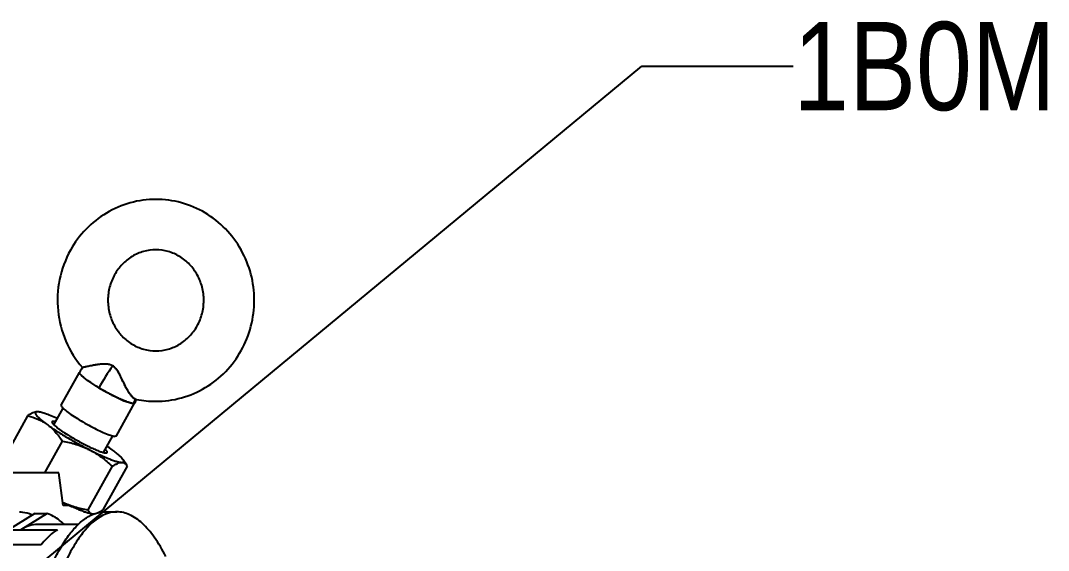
# Model space of a CAD drawing. Header units: millimetres. Extents: x 0 to 841, y 0 to 594.
# Drawn here: x 299.88 to 340.59, y 247.28 to 268.27 of the extents above; entities that cross this region are included whole.
import ezdxf

# ---------------------------------------------------------------- set-up
doc = ezdxf.new("R2010")
doc.units = ezdxf.units.MM
doc.header["$LTSCALE"] = 46.255
doc.layers.get('0').update_dxf_attribs({"linetype": 'CONTINUOUS'})
for name, color, linetype in [('AXIS', 7, 'CONTINUOUS'), ('PRT_CURVE', 7, 'CONTINUOUS'), ('PRT_SURFACE', 7, 'CONTINUOUS')]:
    doc.layers.add(name, color=color, linetype=linetype)
doc.styles.get("Standard").update_dxf_attribs({"font": 'txt', "width": 0.85})
doc.styles.add('TEXTSTYLE_2', font='txt', dxfattribs={"width": 0.85})
doc.dimstyles.get("Standard").update_dxf_attribs({"dimtxt": 3.5, "dimasz": 3.5, "dimexe": 1.5, "dimexo": 1, "dimtad": 1, "dimtxsty": 'STANDARD', "dimcen": 0.09, "dimadec": 0, "dimazin": 0, "dimtol": 1, "dimtp": 0.01, "dimtm": 0.01, "dimtfac": 1, "dimtofl": 0, "dimtmove": 0, "dimatfit": 3, "dimfxl": 1, "dimtolj": 1, "dimarcsym": 0})

msp = doc.modelspace()

# ---------------------------------------------------------------- linework, layer by layer
at = {"color": 7, "linetype": 'CONTINUOUS'}
for p, q in [((302.329, 254.519), (302.288, 254.455)), ((302.352, 254.525), (302.336, 254.521)), ((302.353, 254.525), (302.352, 254.525)), ((302.632, 254.583), (302.353, 254.525)), ((301.488, 253.029), (302.212, 254.328)), ((302.243, 254.382), (302.212, 254.328)), ((302.288, 254.455), (302.243, 254.382)), ((302.559, 253.991), (302.554, 253.994)), ((301.198, 252.252), (301.564, 252.908)), ((303.671, 251.812), (304.396, 253.111)), ((304.35, 253.095), (304.446, 253.268)), ((304.396, 253.111), (304.35, 253.095)), ((304.396, 253.111), (304.426, 253.166)), ((304.426, 253.166), (304.462, 253.24)), ((304.462, 253.24), (304.473, 253.262)), ((300.156, 252.61), (299.194, 250.885)), ((303.163, 251.157), (303.528, 251.812)), ((301.53, 251.61), (300.83, 250.355)), ((304.08, 250.648), (303.944, 250.867)), ((303.502, 250.61), (302.54, 248.885)), ((304.1, 250.61), (303.137, 248.885)), ((304.078, 250.651), (304.1, 250.61)), ((301.392, 250.355), (297.855, 250.355)), ((301.56, 249.056), (301.392, 250.355)), ((301.826, 249.056), (301.56, 249.056)), ((300.442, 248.744), (299.404, 248.098)), ((300.925, 248.744), (299.887, 248.098)), ((300.442, 248.744), (300.925, 248.744)), ((302.66, 248.664), (302.66, 248.741)), ((299.404, 248.098), (301.335, 248.098)), ((302.172, 248.305), (300.555, 248.305)), ((300.695, 247.498), (299.246, 247.498))]:
    msp.add_line(p, q, dxfattribs=at)
for centre, radius, start, end in [((304.537, 245.342), 9.436, 101.0122, 101.6522), ((303.874, 248.757), 5.957, 100.3753, 101.0256), ((311.105, 249.188), 9.303, 144.5341, 150.848), ((303.249, 252.635), 2.027, 94.5, 95.1321), ((303.228, 252.91), 1.752, 93.1398, 94.5236), ((307.868, 261.904), 9.533, 239.1536, 242.4936), ((311.434, 257.47), 8.276, 205.1087, 205.9446), ((307.391, 260.989), 8.501, 242.5002, 243.4808), ((306.974, 260.152), 7.566, 243.4721, 244.3766), ((306.53, 259.222), 6.535, 244.3621, 245.3406), ((306.014, 258.089), 5.29, 245.3075, 246.6839), ((306.249, 254.869), 2.474, 209.5664, 210.5612), ((305.284, 254.247), 1.326, 215.5322, 217.1433), ((305.5, 256.889), 3.985, 246.6409, 248.2208), ((305.09, 255.857), 2.874, 248.1681, 249.9755), ((305.238, 256.998), 3.815, 257.7856, 258.0142), ((305.238, 256.997), 3.814, 258.0142, 258.4199), ((305.237, 256.996), 3.812, 258.4322, 269.9816), ((299.244, 245.411), 7.237, 53.9874, 55.892)]:
    msp.add_arc(centre, radius, start, end, dxfattribs=at)
for points, knots in [([(305.236, 261.184), (304.895, 261.184), (304.208, 261.09), (303.253, 260.681), (302.437, 260.033), (302.021, 259.472), (301.853, 259.171)], [0, 0, 0, 0, 0.248688, 0.497991, 0.748367, 1, 1, 1, 1]), ([(308.619, 255.197), (308.787, 255.498), (309.047, 256.149), (309.178, 257.191), (309.044, 258.232), (308.652, 259.203), (308.028, 260.04), (307.213, 260.684), (306.261, 261.091), (305.576, 261.184), (305.236, 261.184)], [0, 0, 0, 0, 0.125602, 0.251515, 0.377427, 0.503021, 0.628073, 0.752504, 0.876404, 1, 1, 1, 1]), ([(301.853, 259.171), (301.652, 258.81), (301.359, 258.019), (301.296, 256.761), (301.611, 255.542), (302.059, 254.83), (302.329, 254.519)], [0, 0, 0, 0, 0.249978, 0.500563, 0.750835, 1, 1, 1, 1]), ([(305.236, 259.184), (305.073, 259.184), (304.744, 259.139), (304.285, 258.94), (303.887, 258.622), (303.683, 258.346), (303.6, 258.197)], [0, 0, 0, 0, 0.244304, 0.491355, 0.743057, 1, 1, 1, 1]), ([(306.872, 256.171), (306.957, 256.323), (307.089, 256.653), (307.156, 257.181), (307.09, 257.709), (306.896, 258.2), (306.588, 258.62), (306.189, 258.939), (305.729, 259.138), (305.399, 259.184), (305.236, 259.184)], [0, 0, 0, 0, 0.127457, 0.256125, 0.384803, 0.512273, 0.637597, 0.760367, 0.880856, 1, 1, 1, 1]), ([(303.6, 258.197), (303.515, 258.044), (303.383, 257.714), (303.316, 257.186), (303.382, 256.658), (303.576, 256.167), (303.884, 255.748), (304.282, 255.428), (304.743, 255.229), (305.073, 255.184), (305.236, 255.184)], [0, 0, 0, 0, 0.127457, 0.256125, 0.384803, 0.512273, 0.637597, 0.760367, 0.880856, 1, 1, 1, 1]), ([(305.236, 255.184), (305.399, 255.184), (305.728, 255.229), (306.187, 255.427), (306.585, 255.745), (306.789, 256.021), (306.872, 256.171)], [0, 0, 0, 0, 0.244304, 0.491355, 0.743057, 1, 1, 1, 1]), ([(305.236, 253.184), (305.577, 253.184), (306.264, 253.277), (307.219, 253.686), (308.035, 254.334), (308.451, 254.895), (308.619, 255.197)], [0, 0, 0, 0, 0.248688, 0.497991, 0.748367, 1, 1, 1, 1]), ([(302.336, 254.521), (302.335, 254.521), (302.333, 254.52), (302.33, 254.52), (302.329, 254.519)], [0, 0, 0, 0, 0.39953, 1, 1, 1, 1]), ([(302.917, 254.635), (302.907, 254.634), (302.868, 254.628), (302.83, 254.621), (302.801, 254.616)], [0, 0, 0, 0, 0.255709, 1, 1, 1, 1]), ([(303.068, 254.654), (303.055, 254.653), (303.004, 254.648), (302.954, 254.641), (302.917, 254.635)], [0, 0, 0, 0, 0.254783, 1, 1, 1, 1]), ([(303.528, 254.586), (303.488, 254.61), (303.4, 254.645), (303.307, 254.657), (303.261, 254.659)], [0, 0, 0, 0, 0.502542, 1, 1, 1, 1]), ([(303.808, 254.235), (303.773, 254.303), (303.718, 254.403), (303.62, 254.52), (303.56, 254.566), (303.528, 254.586)], [0, 0, 0, 0, 0.503516, 0.752873, 1, 1, 1, 1]), ([(302.554, 253.994), (302.5, 254.032), (302.408, 254.1), (302.306, 254.185), (302.249, 254.245), (302.22, 254.281), (302.205, 254.315), (302.212, 254.328)], [0, 0, 0, 0, 0.40065, 0.705617, 0.818321, 0.903824, 1, 1, 1, 1]), ([(303.94, 253.958), (303.93, 253.981), (303.886, 254.074), (303.843, 254.166), (303.808, 254.235)], [0, 0, 0, 0, 0.2473, 1, 1, 1, 1]), ([(302.981, 253.72), (302.942, 253.743), (302.799, 253.829), (302.659, 253.92), (302.559, 253.991)], [0, 0, 0, 0, 0.268525, 1, 1, 1, 1]), ([(304.098, 253.648), (304.089, 253.664), (304.052, 253.73), (304.018, 253.797), (303.992, 253.849)], [0, 0, 0, 0, 0.241553, 1, 1, 1, 1]), ([(304.206, 253.477), (304.198, 253.487), (304.168, 253.531), (304.14, 253.576), (304.119, 253.611)], [0, 0, 0, 0, 0.237837, 1, 1, 1, 1]), ([(304.331, 253.331), (304.322, 253.339), (304.285, 253.375), (304.252, 253.415), (304.228, 253.447)], [0, 0, 0, 0, 0.223656, 1, 1, 1, 1]), ([(304.386, 253.29), (304.381, 253.292), (304.362, 253.305), (304.344, 253.32), (304.331, 253.331)], [0, 0, 0, 0, 0.226286, 1, 1, 1, 1]), ([(304.431, 253.27), (304.428, 253.271), (304.412, 253.275), (304.397, 253.283), (304.386, 253.29)], [0, 0, 0, 0, 0.218771, 1, 1, 1, 1]), ([(301.488, 253.029), (301.48, 253.016), (301.496, 252.982), (301.523, 252.947), (301.546, 252.923), (301.559, 252.911)], [0, 0, 0, 0, 0.327328, 0.617257, 1, 1, 1, 1]), ([(301.559, 252.911), (301.606, 252.865), (301.727, 252.767), (301.941, 252.616), (302.204, 252.449), (302.497, 252.279), (302.796, 252.119), (303.077, 251.982), (303.318, 251.878), (303.466, 251.826), (303.53, 251.81)], [0, 0, 0, 0, 0.086649, 0.204944, 0.346054, 0.499133, 0.652334, 0.793797, 0.912645, 1, 1, 1, 1]), ([(304.202, 253.124), (304.194, 253.126), (304.162, 253.136), (304.13, 253.148), (304.106, 253.156)], [0, 0, 0, 0, 0.231938, 1, 1, 1, 1]), ([(304.252, 253.11), (304.248, 253.111), (304.231, 253.116), (304.214, 253.12), (304.202, 253.124)], [0, 0, 0, 0, 0.23628, 1, 1, 1, 1]), ([(304.35, 253.095), (304.343, 253.095), (304.31, 253.096), (304.277, 253.104), (304.252, 253.11)], [0, 0, 0, 0, 0.198957, 1, 1, 1, 1]), ([(300.541, 252.765), (300.514, 252.765), (300.454, 252.756), (300.361, 252.723), (300.26, 252.674), (300.192, 252.633), (300.156, 252.61)], [0, 0, 0, 0, 0.196466, 0.42927, 0.698563, 1, 1, 1, 1]), ([(300.156, 252.61), (300.293, 252.576), (300.497, 252.511), (300.752, 252.384), (300.872, 252.307), (300.929, 252.265)], [0, 0, 0, 0, 0.498597, 0.748344, 1, 1, 1, 1]), ([(300.541, 252.765), (300.531, 252.765), (300.513, 252.764), (300.489, 252.758), (300.472, 252.748), (300.462, 252.731), (300.463, 252.71), (300.471, 252.687), (300.485, 252.66), (300.518, 252.615), (300.578, 252.55), (300.671, 252.465), (300.791, 252.368), (300.881, 252.301), (300.929, 252.265)], [0, 0, 0, 0, 0.039816, 0.071136, 0.095919, 0.118145, 0.143089, 0.174649, 0.214773, 0.264293, 0.392494, 0.559319, 0.762818, 1, 1, 1, 1]), ([(301.334, 252.501), (301.246, 252.54), (301.085, 252.609), (300.889, 252.683), (300.753, 252.726), (300.671, 252.748), (300.602, 252.761), (300.56, 252.765), (300.541, 252.765)], [0, 0, 0, 0, 0.342885, 0.629123, 0.748135, 0.849902, 0.933902, 1, 1, 1, 1]), ([(300.929, 252.265), (300.988, 252.223), (301.101, 252.13), (301.31, 251.918), (301.446, 251.736), (301.53, 251.61)], [0, 0, 0, 0, 0.243359, 0.491054, 1, 1, 1, 1]), ([(300.929, 252.265), (301.044, 252.182), (301.297, 252.01), (301.704, 251.757), (302.145, 251.505), (302.449, 251.343), (302.602, 251.265)], [0, 0, 0, 0, 0.218644, 0.469523, 0.735922, 1, 1, 1, 1]), ([(301.263, 252.376), (301.249, 252.379), (301.223, 252.385), (301.188, 252.39), (301.16, 252.391), (301.139, 252.387), (301.124, 252.379), (301.118, 252.363), (301.122, 252.345), (301.129, 252.333), (301.133, 252.326)], [0, 0, 0, 0, 0.218878, 0.398685, 0.539903, 0.645192, 0.722732, 0.792491, 0.880124, 1, 1, 1, 1]), ([(301.133, 252.326), (301.143, 252.311), (301.171, 252.277), (301.226, 252.224), (301.299, 252.162), (301.391, 252.092), (301.498, 252.016), (301.664, 251.904), (301.798, 251.821), (301.891, 251.765)], [0, 0, 0, 0, 0.058505, 0.139218, 0.241336, 0.363244, 0.502792, 0.657404, 1, 1, 1, 1]), ([(301.891, 251.765), (302.03, 251.682), (302.241, 251.563), (302.521, 251.419), (302.717, 251.326), (302.893, 251.248), (303.044, 251.19), (303.151, 251.157), (303.22, 251.143), (303.248, 251.14), (303.26, 251.14)], [0, 0, 0, 0, 0.322359, 0.47893, 0.62448, 0.753564, 0.861436, 0.944324, 0.975619, 1, 1, 1, 1]), ([(303.53, 251.81), (303.539, 251.808), (303.571, 251.801), (303.603, 251.795), (303.625, 251.795)], [0, 0, 0, 0, 0.300782, 1, 1, 1, 1]), ([(303.671, 251.812), (303.67, 251.809), (303.658, 251.796), (303.639, 251.795), (303.625, 251.795)], [0, 0, 0, 0, 0.187813, 1, 1, 1, 1]), ([(301.53, 251.61), (301.716, 251.576), (302.083, 251.49), (302.435, 251.35), (302.602, 251.265)], [0, 0, 0, 0, 0.501847, 1, 1, 1, 1]), ([(302.602, 251.265), (302.744, 251.193), (302.951, 251.093), (303.219, 250.974), (303.396, 250.901), (303.553, 250.843), (303.687, 250.8), (303.795, 250.774), (303.86, 250.765), (303.887, 250.765)], [0, 0, 0, 0, 0.343851, 0.497959, 0.63672, 0.7579, 0.859637, 0.940551, 1, 1, 1, 1]), ([(302.602, 251.265), (302.686, 251.223), (302.848, 251.131), (303.156, 250.921), (303.368, 250.739), (303.502, 250.61)], [0, 0, 0, 0, 0.250904, 0.501115, 1, 1, 1, 1]), ([(303.26, 251.14), (303.268, 251.14), (303.281, 251.141), (303.299, 251.147), (303.309, 251.16), (303.309, 251.178), (303.3, 251.197), (303.285, 251.221), (303.262, 251.248), (303.244, 251.267), (303.233, 251.277)], [0, 0, 0, 0, 0.11971, 0.207196, 0.276862, 0.354408, 0.459773, 0.601089, 0.781014, 1, 1, 1, 1]), ([(303.944, 250.867), (303.937, 250.88), (303.918, 250.905), (303.868, 250.963), (303.782, 251.044), (303.652, 251.151), (303.554, 251.225), (303.499, 251.265)], [0, 0, 0, 0, 0.071512, 0.158798, 0.380515, 0.662622, 1, 1, 1, 1]), ([(303.887, 250.765), (303.896, 250.765), (303.912, 250.766), (303.934, 250.77), (303.951, 250.778), (303.962, 250.79), (303.966, 250.806), (303.964, 250.825), (303.957, 250.846), (303.949, 250.86), (303.944, 250.867)], [0, 0, 0, 0, 0.164797, 0.298836, 0.407206, 0.500002, 0.592798, 0.701151, 0.835139, 1, 1, 1, 1]), ([(303.502, 250.61), (303.538, 250.633), (303.606, 250.674), (303.707, 250.723), (303.8, 250.756), (303.86, 250.765), (303.887, 250.765)], [0, 0, 0, 0, 0.301437, 0.57073, 0.803534, 1, 1, 1, 1]), ([(303.887, 250.765), (303.907, 250.765), (303.947, 250.761), (304.018, 250.729), (304.058, 250.684), (304.078, 250.651)], [0, 0, 0, 0, 0.26061, 0.50241, 1, 1, 1, 1]), ([(299.831, 248.805), (299.871, 248.805), (300.036, 248.796), (300.198, 248.751), (300.312, 248.701)], [0, 0, 0, 0, 0.244242, 1, 1, 1, 1]), ([(300.507, 245.147), (300.68, 245.679), (300.958, 246.428), (301.416, 247.322), (301.752, 247.849), (302.1, 248.266), (302.459, 248.571), (302.829, 248.761), (303.088, 248.805), (303.211, 248.805)], [0, 0, 0, 0, 0.351, 0.499283, 0.629299, 0.741788, 0.838509, 0.92279, 1, 1, 1, 1]), ([(301.541, 249.194), (301.698, 249.119), (302.026, 248.995), (302.367, 248.916), (302.54, 248.885)], [0, 0, 0, 0, 0.49832, 1, 1, 1, 1]), ([(301.543, 249.192), (301.677, 249.125), (301.871, 249.032), (302.124, 248.922), (302.29, 248.855), (302.437, 248.801), (302.563, 248.762), (302.665, 248.738), (302.726, 248.73), (302.752, 248.73)], [0, 0, 0, 0, 0.34442, 0.49815, 0.636401, 0.757146, 0.858701, 0.939835, 1, 1, 1, 1]), ([(302.54, 248.885), (302.55, 248.862), (302.574, 248.821), (302.622, 248.769), (302.683, 248.736), (302.729, 248.73), (302.752, 248.73)], [0, 0, 0, 0, 0.266531, 0.510484, 0.746468, 1, 1, 1, 1]), ([(302.752, 248.73), (302.78, 248.73), (302.84, 248.739), (302.932, 248.772), (303.033, 248.822), (303.102, 248.862), (303.137, 248.885)], [0, 0, 0, 0, 0.196466, 0.42927, 0.698563, 1, 1, 1, 1]), ([(303.694, 248.805), (303.656, 248.805), (303.5, 248.797), (303.346, 248.756), (303.237, 248.711)], [0, 0, 0, 0, 0.244782, 1, 1, 1, 1]), ([(305.633, 247.037), (305.496, 247.301), (305.221, 247.772), (304.743, 248.345), (304.239, 248.713), (303.866, 248.805), (303.694, 248.805)], [0, 0, 0, 0, 0.326314, 0.59428, 0.812464, 1, 1, 1, 1]), ([(303.237, 248.711), (302.924, 248.583), (302.49, 248.193), (302.022, 247.535), (301.655, 246.864), (301.307, 246.065), (300.847, 244.772), (300.354, 242.881), (299.897, 240.332), (299.567, 237.494), (299.379, 234.464), (299.338, 231.35), (299.446, 228.26), (299.699, 225.304), (300.088, 222.585), (300.528, 220.519), (300.948, 219.062), (301.274, 218.129), (301.621, 217.318), (301.985, 216.635), (302.365, 216.086), (302.76, 215.673), (303.17, 215.402), (303.465, 215.32), (303.605, 215.309)], [0, 0, 0, 0, 0.028622, 0.047038, 0.068505, 0.093073, 0.120682, 0.184421, 0.258089, 0.339455, 0.425918, 0.514645, 0.602709, 0.687209, 0.765402, 0.834833, 0.865623, 0.89352, 0.918385, 0.940152, 0.958857, 0.974697, 0.98813, 1, 1, 1, 1]), ([(301.585, 248.326), (301.532, 248.375), (301.335, 248.547), (301.104, 248.685), (300.925, 248.744)], [0, 0, 0, 0, 0.275346, 1, 1, 1, 1]), ([(300.555, 248.305), (300.442, 248.305), (300.205, 248.267), (299.991, 248.163), (299.887, 248.098)], [0, 0, 0, 0, 0.480178, 1, 1, 1, 1]), ([(301.335, 248.098), (301.279, 248.064), (301.039, 247.894), (300.836, 247.677), (300.695, 247.498)], [0, 0, 0, 0, 0.224978, 1, 1, 1, 1])]:
    msp.add_open_spline(points, degree=3, knots=knots, dxfattribs=at)
msp.add_open_spline([(303.261, 254.659), (303.218, 254.661), (303.175, 254.661), (303.132, 254.659)], degree=3, dxfattribs=at)
at = {"layer": 'AXIS', "color": 7, "linetype": 'CONTINUOUS'}
msp.add_line((303.211, 248.805), (303.694, 248.805), dxfattribs=at)
at = {"layer": 'PRT_CURVE', "color": 40, "linetype": 'CONTINUOUS'}
for p, q in [((302.329, 254.519), (302.329, 254.519)), ((302.342, 254.523), (302.338, 254.522)), ((302.346, 254.524), (302.342, 254.523)), ((302.357, 254.526), (302.346, 254.524)), ((302.514, 254.558), (302.431, 254.541)), ((302.538, 254.563), (302.514, 254.558)), ((302.638, 254.584), (302.538, 254.563)), ((302.693, 254.595), (302.638, 254.584)), ((302.728, 254.602), (302.693, 254.595)), ((302.764, 254.609), (302.728, 254.602)), ((302.788, 254.613), (302.764, 254.609)), ((302.812, 254.618), (302.788, 254.613)), ((302.837, 254.622), (302.812, 254.618)), ((302.863, 254.627), (302.837, 254.622)), ((302.889, 254.631), (302.863, 254.627)), ((302.915, 254.635), (302.889, 254.631)), ((303.094, 254.656), (303.079, 254.655))]:
    msp.add_line(p, q, dxfattribs=at)
at = {"layer": 'PRT_CURVE', "color": 4, "linetype": 'CONTINUOUS'}
for p, q in [((302.349, 254.508), (302.355, 254.518)), ((304.35, 253.095), (304.446, 253.268))]:
    msp.add_line(p, q, dxfattribs=at)
at = {"layer": 'PRT_CURVE', "color": 40, "linetype": 'CONTINUOUS'}
for points in [[(302.338, 254.522), (302.337, 254.521), (302.336, 254.521), (302.334, 254.521), (302.333, 254.521), (302.332, 254.52), (302.331, 254.52), (302.331, 254.52), (302.33, 254.52), (302.329, 254.519)], [(302.431, 254.541), (302.378, 254.53), (302.357, 254.526)], [(303.079, 254.655), (303.066, 254.654), (303.053, 254.653), (303.04, 254.651), (303.027, 254.65), (303.014, 254.648), (303.001, 254.647), (302.988, 254.645), (302.975, 254.644), (302.962, 254.642), (302.949, 254.64), (302.937, 254.638), (302.915, 254.635)], [(303.26, 254.659), (303.249, 254.659), (303.238, 254.66), (303.226, 254.66), (303.214, 254.66), (303.203, 254.66), (303.191, 254.66), (303.179, 254.66), (303.166, 254.66), (303.154, 254.66), (303.142, 254.659), (303.129, 254.658), (303.12, 254.658), (303.107, 254.657), (303.094, 254.656)], [(303.528, 254.586), (303.52, 254.591), (303.511, 254.595), (303.502, 254.6), (303.493, 254.604), (303.484, 254.609), (303.474, 254.613), (303.465, 254.617), (303.455, 254.621), (303.445, 254.624), (303.435, 254.628), (303.425, 254.631), (303.414, 254.634), (303.403, 254.637), (303.392, 254.64), (303.381, 254.643), (303.369, 254.645), (303.357, 254.647), (303.345, 254.65), (303.333, 254.651), (303.32, 254.653), (303.307, 254.655), (303.294, 254.656), (303.281, 254.657), (303.267, 254.658), (303.26, 254.659)]]:
    msp.add_lwpolyline(points, dxfattribs=at)
at = {"layer": 'PRT_SURFACE', "color": 6, "linetype": 'CONTINUOUS'}
for p, q in [((302.329, 254.519), (302.288, 254.455)), ((302.349, 254.508), (302.355, 254.518)), ((302.243, 254.382), (302.212, 254.328)), ((302.288, 254.455), (302.243, 254.382)), ((304.35, 253.095), (304.446, 253.268)), ((304.396, 253.111), (304.426, 253.166)), ((304.426, 253.166), (304.462, 253.24)), ((304.462, 253.24), (304.473, 253.262))]:
    msp.add_line(p, q, dxfattribs=at)
at = {"layer": 'PRT_SURFACE', "color": 7, "linetype": 'CONTINUOUS'}
msp.add_line((304.396, 253.111), (304.35, 253.095), dxfattribs=at)
at = {"layer": 'PRT_SURFACE', "color": 6, "linetype": 'CONTINUOUS'}
msp.add_arc((311.105, 249.188), 9.303, 144.5341, 150.848, dxfattribs=at)
at = {"layer": 'PRT_SURFACE', "color": 7, "linetype": 'CONTINUOUS'}
for points, knots in [([(302.353, 254.525), (302.347, 254.524), (302.34, 254.522), (302.332, 254.52), (302.329, 254.52), (302.329, 254.519)], [0, 0, 0, 0, 0.72358, 0.917642, 1, 1, 1, 1]), ([(303.528, 254.586), (303.443, 254.637), (303.281, 254.667), (303.065, 254.656), (302.836, 254.625), (302.599, 254.576), (302.421, 254.539), (302.353, 254.525)], [0, 0, 0, 0, 0.24924, 0.392194, 0.543476, 0.827231, 1, 1, 1, 1]), ([(304.434, 253.269), (304.42, 253.272), (304.387, 253.286), (304.314, 253.341), (304.214, 253.457), (304.098, 253.64), (303.987, 253.857), (303.883, 254.083), (303.759, 254.341), (303.637, 254.521), (303.528, 254.586)], [0, 0, 0, 0, 0.027113, 0.064496, 0.169728, 0.307973, 0.464122, 0.621455, 0.766367, 1, 1, 1, 1]), ([(302.981, 253.72), (302.87, 253.786), (302.673, 253.909), (302.45, 254.066), (302.316, 254.177), (302.259, 254.233), (302.228, 254.272), (302.213, 254.297), (302.207, 254.319), (302.212, 254.328)], [0, 0, 0, 0, 0.387114, 0.700946, 0.819676, 0.908827, 0.942004, 0.967688, 1, 1, 1, 1]), ([(304.35, 253.095), (304.322, 253.095), (304.252, 253.108), (304.134, 253.145), (303.983, 253.203), (303.734, 253.312), (303.395, 253.482), (303.12, 253.636), (302.981, 253.72)], [0, 0, 0, 0, 0.0556, 0.138497, 0.246381, 0.375481, 0.677603, 1, 1, 1, 1])]:
    msp.add_open_spline(points, degree=3, knots=knots, dxfattribs=at)

# ---------------------------------------------------------------- texts
at = {"color": 2, "linetype": 'CONTINUOUS', "insert": (330.483, 268.213), "char_height": 3.5, "width": 19.3375, "attachment_point": 1, "line_spacing_factor": 0.9, "style": 'TEXTSTYLE_2'}
msp.add_mtext('1B0M0', dxfattribs=at)

# ---------------------------------------------------------------- leaders
at = {"color": 2, "linetype": 'CONTINUOUS'}
msp.add_leader([(294.345, 241.525), (324.483, 266.463), (330.483, 266.463)], dimstyle='STANDARD', override={"dimtad": 0, "dimldrblk": 'DOT'}, dxfattribs=at)

doc.saveas('drawing.dxf')
